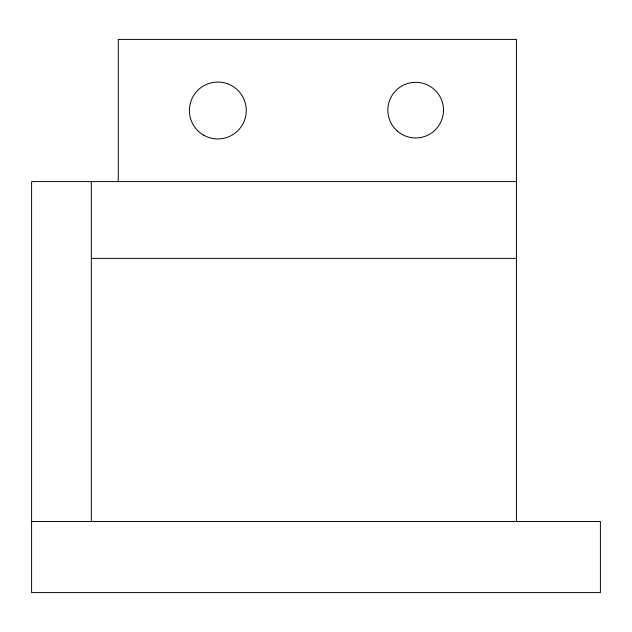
<?xml version="1.0" encoding="UTF-8"?>
<svg xmlns="http://www.w3.org/2000/svg" width="632" height="632" viewBox="0 0 632 632"><rect width="100%" height="100%" fill="white"/><g stroke="black" fill="none" stroke-linecap="round" stroke-linejoin="round"><path stroke-width="0.95" d="M31.6 521.487L31.6 592.595L600.4 592.595L600.4 521.487L31.6 521.487L31.6 181.597L516.447 181.597M91.324 258.385L516.447 258.385M516.447 521.479L516.447 39.405L118.279 39.405L118.279 181.597M91.324 181.597L91.324 521.487M397.252 131.006A27.824 27.824 0 0 0 442.937 115.672A27.824 27.824 0 0 0 406.811 83.772A27.824 27.824 0 0 0 397.252 131.006M203.615 135.13A28.44 28.44 0 0 0 246.267 110.505A28.44 28.44 0 0 0 203.615 85.873A28.44 28.44 0 0 0 203.615 135.13"/></g></svg>
